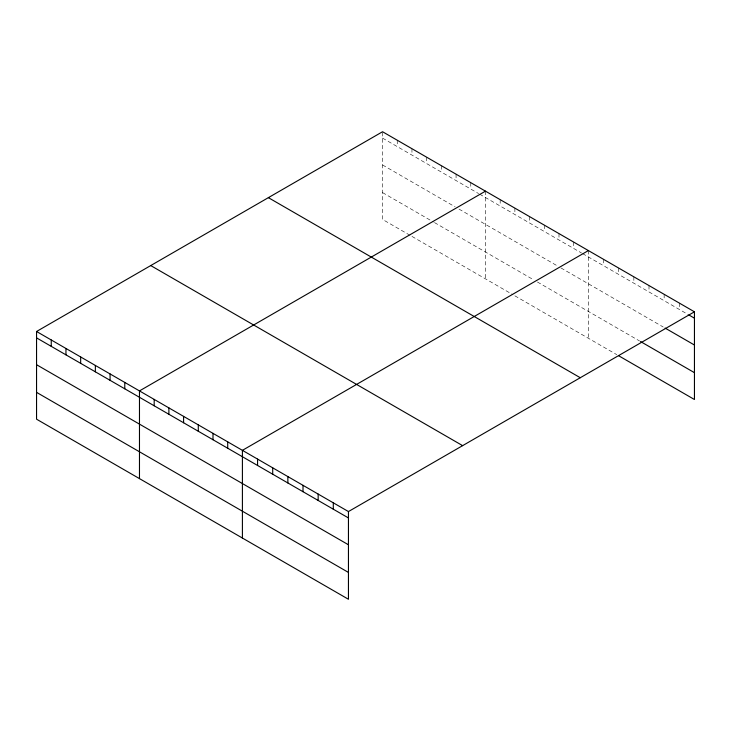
<?xml version="1.0" encoding="UTF-8"?>
<svg xmlns="http://www.w3.org/2000/svg" width="731" height="731" viewBox="0 0 731 731"><rect width="100%" height="100%" fill="white"/><g stroke="black" fill="none" stroke-linecap="round" stroke-linejoin="round"><path stroke-width="0.55" stroke-dasharray="3.65 2.74" d="M382.551 138.113L478.613 193.578M479.591 194.135L581.538 252.999M582.525 253.566L687.825 314.357M382.551 164.95L455.084 206.827M459.004 209.093L557.031 265.691M560.951 267.948L663.2 326.985M382.551 192.6L433.52 222.023M434.497 222.589L533.511 279.754M537.431 282.02L639.534 340.966M409.99 235.281L382.551 219.437L382.551 131.735M411.955 236.415L512.924 294.703M514.88 295.836L616.809 354.681M679.3 303.063L679.3 309.441M664.15 294.31L664.15 300.697M649 285.565L649 291.943M633.85 276.821L633.85 283.199M618.7 268.076L618.7 274.454M603.55 259.331L603.55 265.709M588.4 250.578L588.4 338.289M573.698 242.089L573.698 248.467M558.996 233.6L558.996 239.978M544.293 225.111L544.293 231.489M529.591 216.623L529.591 223.001M514.88 208.134L514.88 214.512M500.178 199.645L500.178 206.023M485.475 191.156L485.475 278.858M470.773 182.668L470.773 189.046M456.071 174.179L456.071 180.557M441.36 165.69L441.36 172.068M426.657 157.202L426.657 163.58M411.955 148.713L411.955 155.091M397.253 140.224L397.253 146.602"/><path stroke-width="1.1" d="M36.55 331.49L348.449 511.563L348.449 599.265L36.55 419.192L36.55 331.49L382.551 131.735L694.45 311.808L694.45 399.51L618.7 355.778M485.475 191.156L139.475 390.911L139.475 478.622M588.4 250.578L242.409 450.342L242.409 538.043M348.449 511.563L694.45 311.808M688.766 314.906L694.45 318.186M665.1 328.073L694.45 345.023M640.484 341.514L694.45 372.673M268.368 197.653L580.268 377.726M150.732 265.572L462.632 445.645M36.55 337.868L348.449 517.941M36.55 364.705L348.449 544.778M36.55 392.355L348.449 572.428M333.299 502.818L333.299 509.196M318.159 494.074L318.159 500.452M303.009 485.329L303.009 491.707M287.859 476.575L287.859 482.963M272.709 467.831L272.709 474.209M257.559 459.086L257.559 465.464M227.706 441.853L227.706 448.231M212.995 433.364L212.995 439.742M198.293 424.875L198.293 431.253M183.591 416.387L183.591 422.765M168.888 407.898L168.888 414.276M154.186 399.4L154.186 405.787M124.773 382.423L124.773 388.801M110.07 373.934L110.07 380.312M95.368 365.445L95.368 371.823M80.666 356.956L80.666 363.334M65.954 348.468L65.954 354.846M51.252 339.979L51.252 346.357"/></g></svg>
